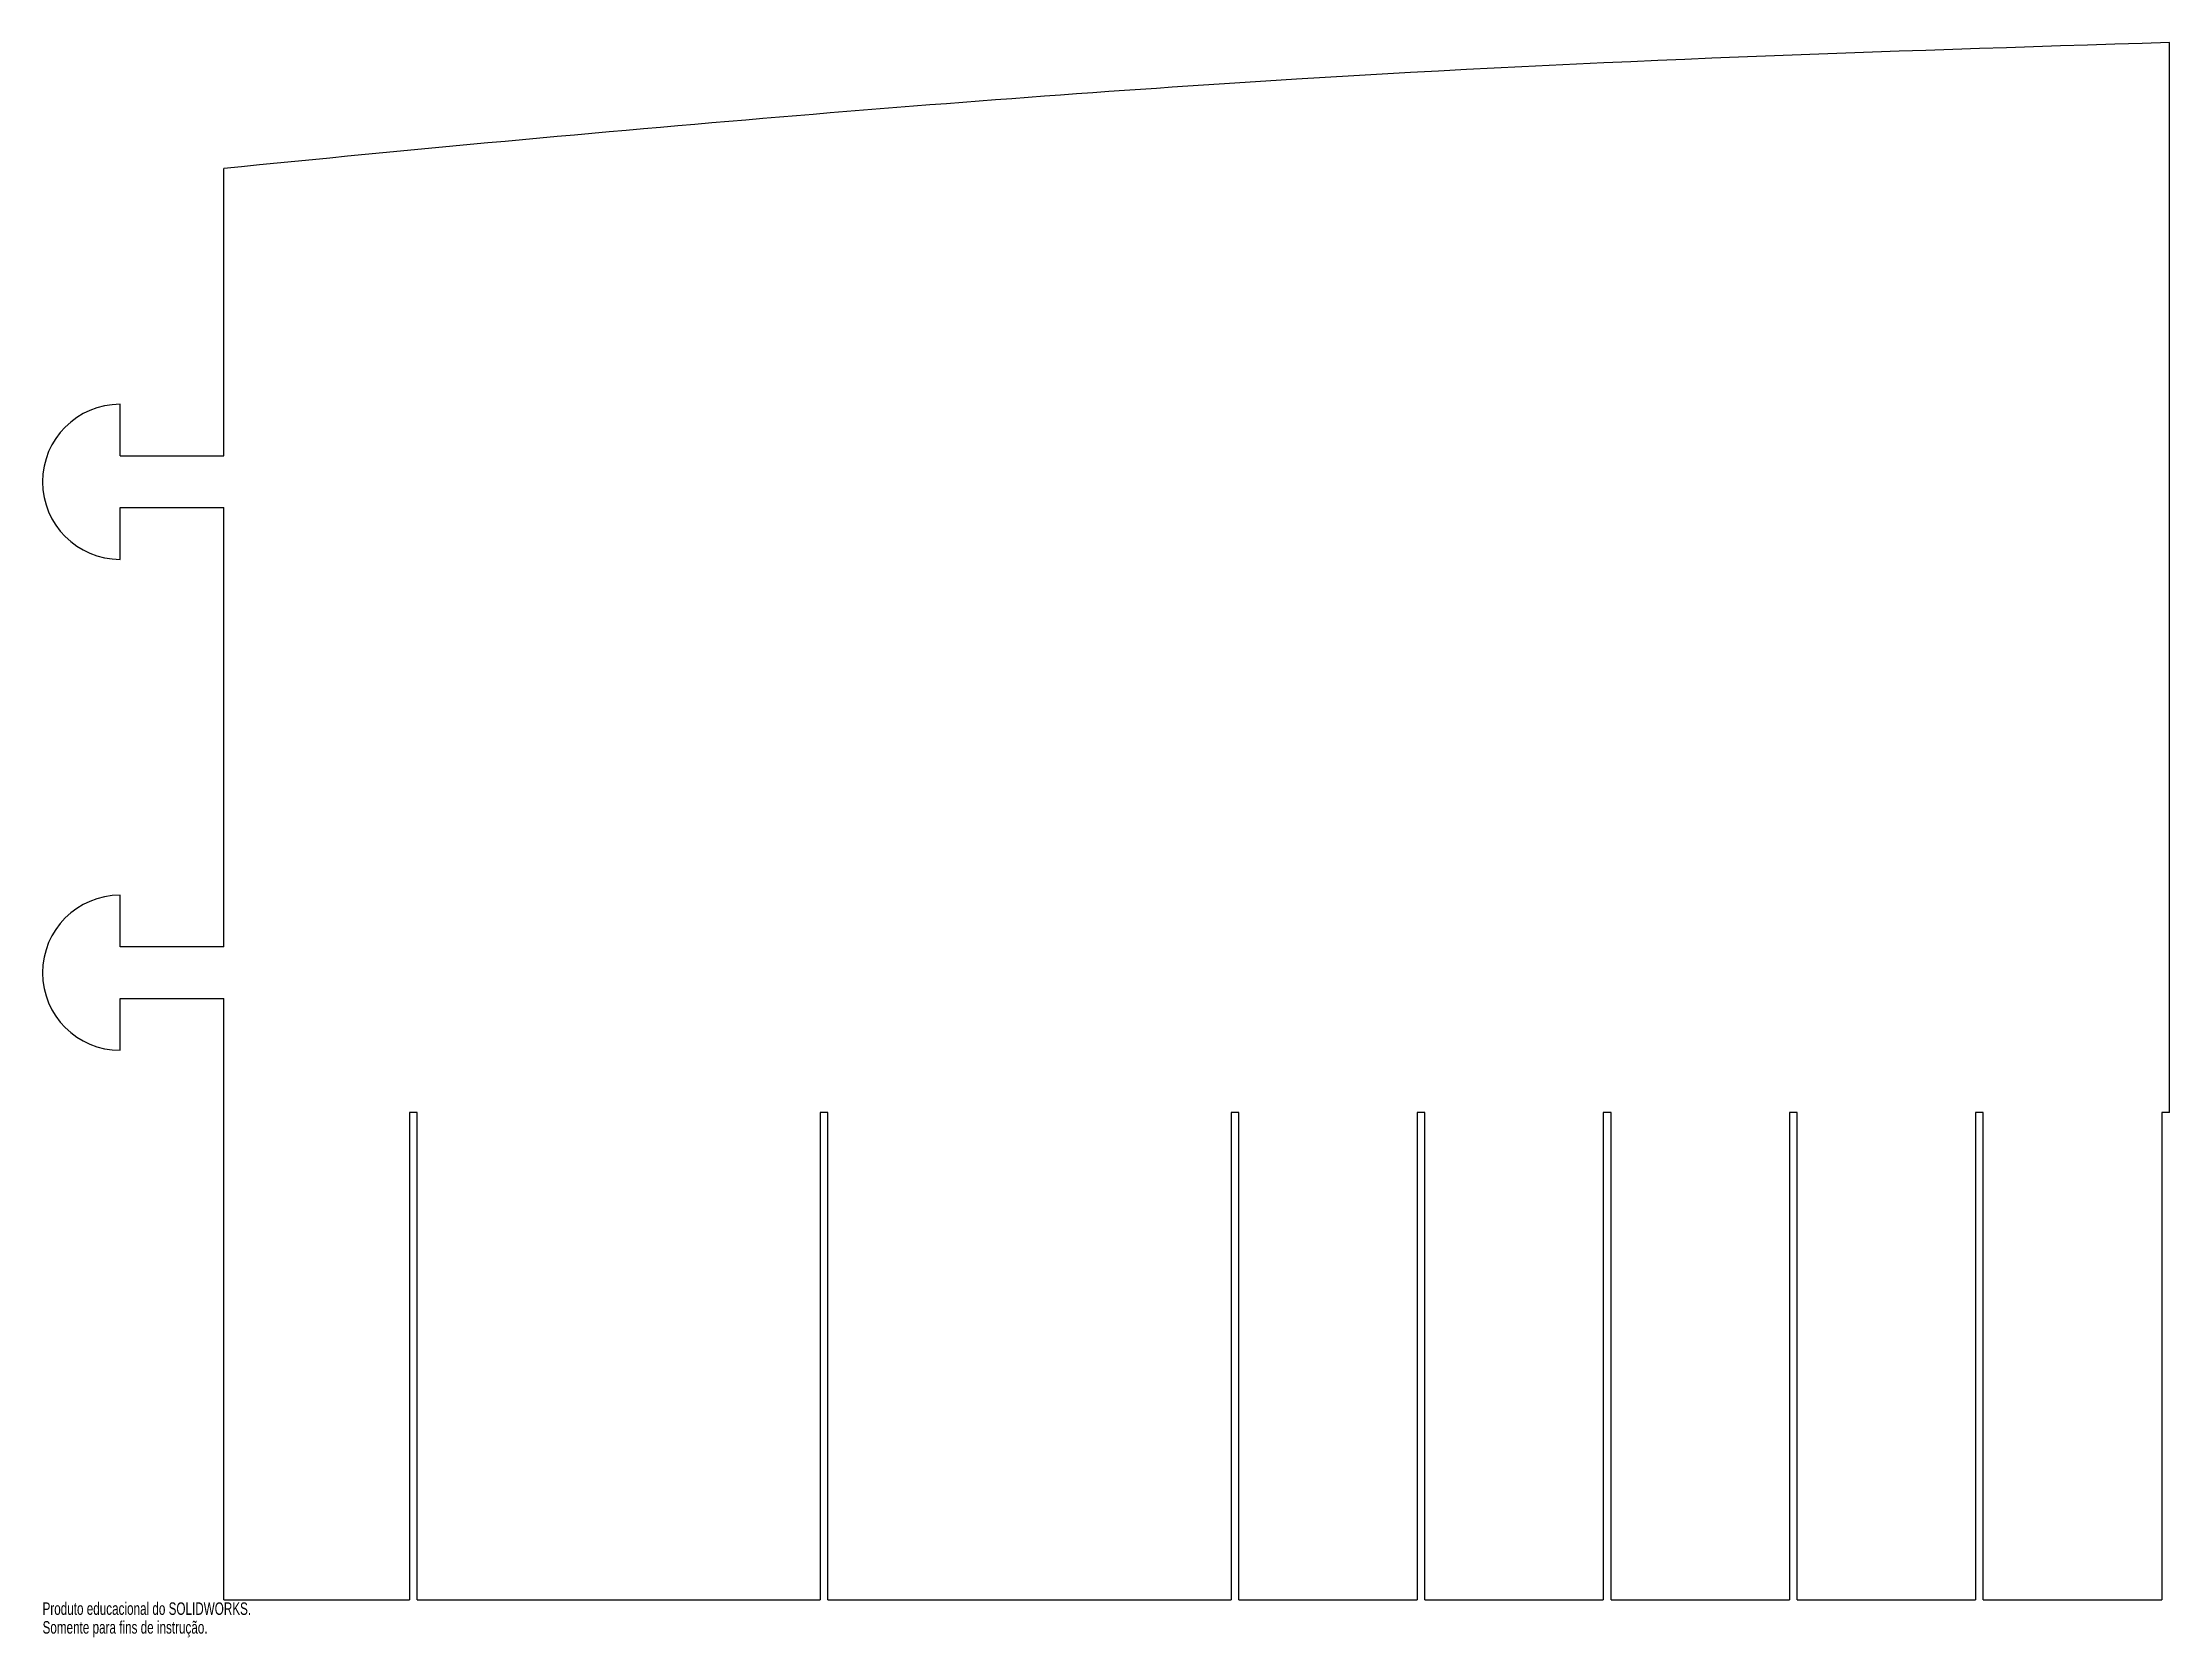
# Model space of a CAD drawing. Header units: millimetres. Extents: x 1225 to 2048, y -15 to 603.
import ezdxf

# ---------------------------------------------------------------- set-up
doc = ezdxf.new("R2010")
doc.units = ezdxf.units.MM
doc.styles.add('SLDTEXTSTYLE0', font='TXT', dxfattribs={"width": 0.7})

msp = doc.modelspace()

# ---------------------------------------------------------------- linework, layer by layer
at = {"color": 7, "linetype": 'Continuous', "lineweight": 25}
for p, q in [((2048.11, 188.61), (2048.11, 602.63)), ((1295.1, 442.63), (1295.1, 553.89)), ((1254.9, 442.63), (1254.9, 462.63)), ((1254.9, 442.63), (1295.1, 442.63)), ((1254.9, 402.63), (1254.9, 422.63)), ((1254.9, 422.63), (1295.1, 422.63)), ((1295.1, 252.63), (1295.1, 422.63)), ((1254.9, 252.63), (1254.9, 272.63)), ((1295.1, 252.63), (1254.9, 252.63)), ((1254.9, 212.63), (1254.9, 232.63)), ((1254.9, 232.63), (1295.1, 232.63)), ((1295.1, 0), (1295.1, 232.63)), ((1366.9, 188.61), (1366.9, 0)), ((1369.9, 188.61), (1366.9, 188.61)), ((1369.9, 0), (1369.9, 188.61)), ((1525.9, 188.61), (1525.9, 0)), ((1528.9, 188.61), (1525.9, 188.61)), ((1528.9, 0), (1528.9, 188.61)), ((1684.9, 188.61), (1684.9, 0)), ((1687.9, 188.61), (1684.9, 188.61)), ((1687.9, 0), (1687.9, 188.61)), ((1756.94, 188.61), (1756.94, 0)), ((1759.94, 188.61), (1756.94, 188.61)), ((1759.94, 0), (1759.94, 188.61)), ((1828.99, 188.61), (1828.99, 0)), ((1831.99, 188.61), (1828.99, 188.61)), ((1831.99, 0), (1831.99, 188.61)), ((1901.03, 188.61), (1901.03, 0)), ((1904.03, 188.61), (1901.03, 188.61)), ((1904.03, 0), (1904.03, 188.61)), ((1973.07, 188.61), (1973.07, 0)), ((1976.07, 188.61), (1973.07, 188.61)), ((1976.07, 0), (1976.07, 188.61)), ((2045.11, 188.61), (2045.11, 0)), ((2048.11, 188.61), (2045.11, 188.61)), ((1295.1, 0), (1366.9, 0)), ((1369.9, 0), (1525.9, 0)), ((1528.9, 0), (1684.9, 0)), ((1687.9, 0), (1756.94, 0)), ((1759.94, 0), (1828.99, 0)), ((1831.99, 0), (1901.03, 0)), ((1904.03, 0), (1973.07, 0)), ((1976.07, 0), (2045.11, 0))]:
    msp.add_line(p, q, dxfattribs=at)
for centre in [(1254.9, 432.63), (1254.9, 242.63)]:
    msp.add_arc(centre, 30, 90, 270, dxfattribs=at)
msp.add_open_spline([(2048.11, 602.63), (1934.6, 599.11), (1718.6, 592.18), (1441.49, 568.54), (1295.1, 553.89)], degree=3, knots=[0.03363534, 0.03363534, 0.03363534, 0.03363534, 0.07013848, 0.108742, 0.108742, 0.108742, 0.108742], dxfattribs=at)

# ---------------------------------------------------------------- texts
at = {"color": 7, "linetype": 'Continuous', "char_height": 4.8336, "attachment_point": 1, "style": 'SLDTEXTSTYLE0'}
for s, insert in [('Somente para fins de instrução.', (1224.9, -8.27)), ('Produto educacional do SOLIDWORKS.', (1224.9, -1.02))]:
    msp.add_mtext(s, dxfattribs=dict(at, insert=insert))

doc.saveas('drawing.dxf')
